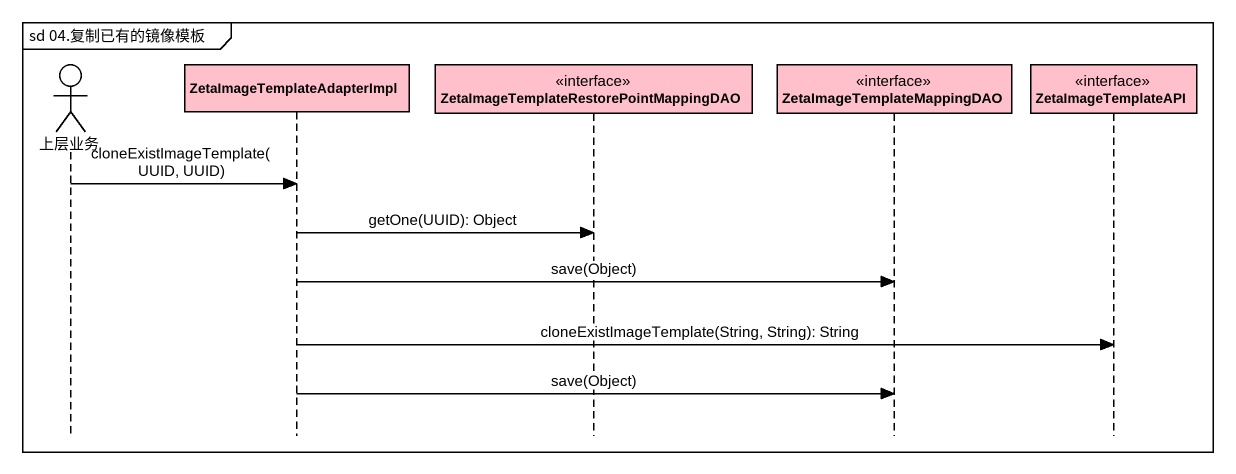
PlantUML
@startuml
mainframe sd 04.复制已有的镜像模板
hide footbox
actor 上层业务 #FFFFFF
participant ZetaImageTemplateAdapterImpl #FFC0CB
participant "ZetaImageTemplateRestorePointMappingDAO" as ZetaImageTemplateRestorePoin <<interface>> #FFC0CB
participant ZetaImageTemplateMappingDAO <<interface>> #FFC0CB
participant ZetaImageTemplateAPI <<interface>> #FFC0CB

上层业务 -> ZetaImageTemplateAdapterImpl : cloneExistImageTemplate(UUID, UUID)
ZetaImageTemplateAdapterImpl -> ZetaImageTemplateRestorePoin : getOne(UUID): Object
ZetaImageTemplateAdapterImpl -> ZetaImageTemplateMappingDAO : save(Object)
ZetaImageTemplateAdapterImpl -> ZetaImageTemplateAPI : cloneExistImageTemplate(String, String): String
ZetaImageTemplateAdapterImpl -> ZetaImageTemplateMappingDAO : save(Object)
@enduml
